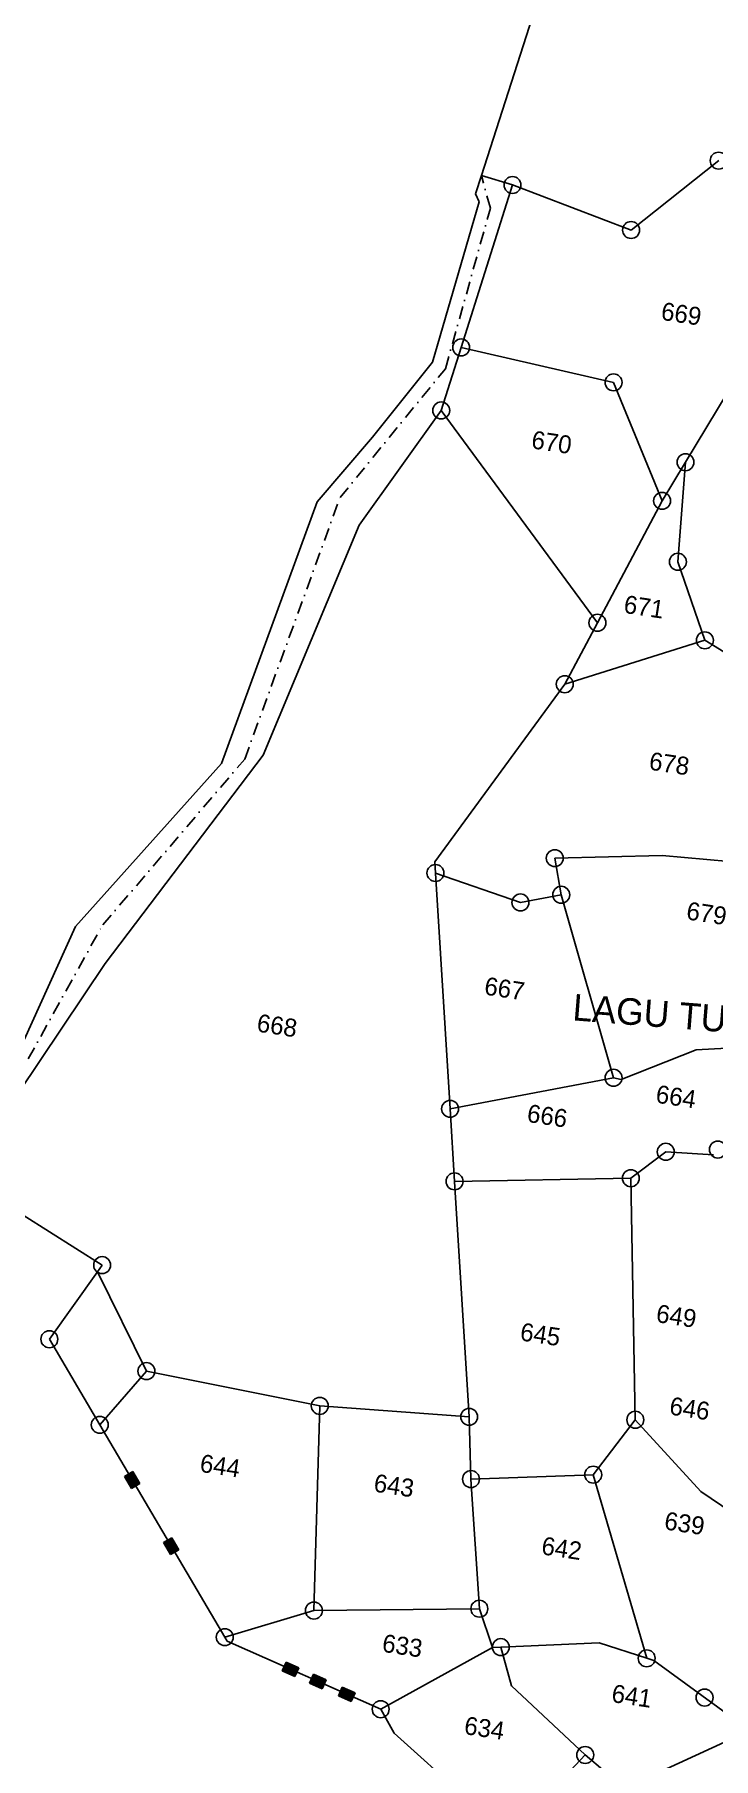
# Model space of a CAD drawing. Header units: metres. Extents: x 303309 to 305776, y 1941305 to 1944345.
# Drawn here: x 303918 to 304183, y 1941685 to 1942359 of the extents above; entities that cross this region are included whole.
import ezdxf

# ---------------------------------------------------------------- set-up
doc = ezdxf.new("R2010")
doc.units = ezdxf.units.M
doc.linetypes.add('DASHDOT', pattern=[1, 0.5, -0.25, 0, -0.25])
for name, color, linetype in [('OFF', 1, 'Continuous'), ('POLY_PARCEL', 6, 'Continuous'), ('POLY_WATER', 4, 'Continuous'), ('TEXT_MAPOUT', 7, 'Continuous'), ('TEXT_PARCEL', 7, 'Continuous'), ('V_BOUND_LINE', 7, 'Continuous'), ('V_BOUND_STREAM_LINE', 7, 'DASHDOT')]:
    doc.layers.add(name, color=color, linetype=linetype)
doc.styles.add('TEXT_MAP', font='')
doc.styles.get('TEXT_MAP').set_extended_font_data('Kruti Dev 050')

msp = doc.modelspace()

# ---------------------------------------------------------------- hatches: boundary and pattern name
for points in [[(303955.53, 1941790.73), (303958.76, 1941792.63), (303956.02, 1941797.3), (303952.79, 1941795.4)], [(303970.74, 1941764.9), (303973.97, 1941766.8), (303971.22, 1941771.47), (303967.99, 1941769.57)], [(304019.26, 1941717.26), (304020.77, 1941720.68), (304015.82, 1941722.88), (304014.3, 1941719.45)], [(304029.98, 1941712.5), (304031.5, 1941715.93), (304026.55, 1941718.13), (304025.03, 1941714.7)], [(304041.24, 1941707.52), (304042.76, 1941710.94), (304037.8, 1941713.14), (304036.29, 1941709.71)]]:
    msp.add_hatch(color=256).paths.add_polyline_path(points)

# ---------------------------------------------------------------- linework, layer by layer
for p, q in [((303952.79, 1941795.4), (303956.02, 1941797.3)), ((303956.02, 1941797.3), (303958.76, 1941792.63)), ((303955.53, 1941790.73), (303952.79, 1941795.4)), ((303958.76, 1941792.63), (303955.53, 1941790.73)), ((303967.99, 1941769.57), (303971.22, 1941771.47)), ((303971.22, 1941771.47), (303973.97, 1941766.8)), ((303970.74, 1941764.9), (303967.99, 1941769.57)), ((303973.97, 1941766.8), (303970.74, 1941764.9)), ((304014.3, 1941719.45), (304015.82, 1941722.88)), ((304019.26, 1941717.26), (304014.3, 1941719.45)), ((304015.82, 1941722.88), (304020.77, 1941720.68)), ((304020.77, 1941720.68), (304019.26, 1941717.26)), ((304025.03, 1941714.7), (304026.55, 1941718.13)), ((304026.55, 1941718.13), (304031.5, 1941715.93)), ((304029.98, 1941712.5), (304025.03, 1941714.7)), ((304031.5, 1941715.93), (304029.98, 1941712.5)), ((304036.29, 1941709.71), (304037.8, 1941713.14)), ((304041.24, 1941707.52), (304036.29, 1941709.71)), ((304037.8, 1941713.14), (304042.76, 1941710.94)), ((304042.76, 1941710.94), (304041.24, 1941707.52))]:
    msp.add_line(p, q)
for centre in [(304184.75, 1942309.45), (304104.25, 1942299.94), (304150.53, 1942282.35), (304084.2, 1942236.5), (304143.69, 1942222.84), (304076.41, 1942211.87), (304171.79, 1942191.63), (304162.67, 1942176.55), (304168.84, 1942152.75), (304137.4, 1942128.94), (304179.36, 1942122.06), (304124.64, 1942104.91), (304120.74, 1942036.96), (304074.17, 1942031.16), (304107.35, 1942019.67), (304123.26, 1942022.65), (304143.7, 1941951.17), (304079.88, 1941939.03), (304164.09, 1941922.25), (304184.42, 1941923.1), (304081.63, 1941910.7), (304150.45, 1941911.9), (303944.03, 1941877.97), (303923.42, 1941849), (303961.3, 1941836.58), (304028.98, 1941822.99), (303943.09, 1941815.57), (304087.33, 1941818.71), (304152.2, 1941817.56), (304088.04, 1941794.37), (304135.78, 1941796.11), (304026.73, 1941743), (304091.3, 1941743.75), (303991.9, 1941732.62), (304099.69, 1941728.75), (304156.64, 1941724.36), (304179.26, 1941709.03), (304052.78, 1941704.46), (304132.63, 1941686.6)]:
    msp.add_circle(centre, 3.31)
at = {"layer": 'OFF'}
msp.add_line((304104.25, 1942299.94), (304092.09, 1942303.59), dxfattribs=at)
at = {"layer": 'POLY_PARCEL'}
for p, q in [((304184.75, 1942309.45), (304150.53, 1942282.35)), ((304150.53, 1942282.35), (304104.25, 1942299.94)), ((304143.69, 1942222.84), (304084.2, 1942236.5)), ((304162.67, 1942176.55), (304143.69, 1942222.84)), ((304192.66, 1942226.14), (304171.79, 1942191.63)), ((304137.4, 1942128.94), (304076.41, 1942211.87)), ((304171.79, 1942191.63), (304162.67, 1942176.55)), ((304168.84, 1942152.75), (304171.79, 1942191.63)), ((304162.67, 1942176.55), (304137.4, 1942128.94)), ((304179.36, 1942122.06), (304168.84, 1942152.75)), ((304137.4, 1942128.94), (304124.64, 1942104.91)), ((304124.64, 1942104.91), (304179.36, 1942122.06)), ((304179.36, 1942122.06), (304213.43, 1942101.08)), ((304073.9, 1942035.58), (304124.64, 1942104.91)), ((304074.17, 1942031.16), (304073.9, 1942035.58)), ((304162.74, 1942038.01), (304120.74, 1942036.96)), ((304120.74, 1942036.96), (304123.26, 1942022.65)), ((304245.44, 1942030.48), (304162.74, 1942038.01)), ((304107.35, 1942019.67), (304074.17, 1942031.16)), ((304079.88, 1941939.03), (304074.17, 1942031.16)), ((304123.26, 1942022.65), (304107.35, 1942019.67)), ((304123.26, 1942022.65), (304143.7, 1941951.17)), ((304146.73, 1941950.53), (304176, 1941962.06)), ((304176, 1941962.06), (304199.42, 1941963.3)), ((304143.7, 1941951.17), (304079.88, 1941939.03)), ((304143.7, 1941951.17), (304146.73, 1941950.53)), ((304081.63, 1941910.7), (304079.88, 1941939.03)), ((304164.09, 1941922.25), (304150.45, 1941911.9)), ((304182.77, 1941921.09), (304164.09, 1941922.25)), ((304150.45, 1941911.9), (304081.63, 1941910.7)), ((304152.2, 1941817.56), (304150.45, 1941911.9)), ((304087.33, 1941818.71), (304081.63, 1941910.7)), ((303942.2, 1941875.4), (303961.3, 1941836.58)), ((303961.3, 1941836.58), (303943.09, 1941815.57)), ((303961.3, 1941836.58), (304028.98, 1941822.99)), ((304028.98, 1941822.99), (304026.73, 1941743)), ((304028.98, 1941822.99), (304087.33, 1941818.71)), ((304088.04, 1941794.37), (304087.33, 1941818.71)), ((304152.2, 1941817.56), (304135.78, 1941796.11)), ((304177.84, 1941789.5), (304152.2, 1941817.56)), ((304135.78, 1941796.11), (304088.04, 1941794.37)), ((304088.04, 1941794.37), (304091.3, 1941743.75)), ((304156.64, 1941724.36), (304135.78, 1941796.11)), ((304219.41, 1941761.21), (304177.84, 1941789.5)), ((304026.73, 1941743), (304091.3, 1941743.75)), ((304091.3, 1941743.75), (304096.4, 1941728.61)), ((304026.73, 1941743), (303991.9, 1941732.62)), ((304099.69, 1941728.75), (304138.14, 1941730.35)), ((304138.14, 1941730.35), (304156.64, 1941724.36)), ((304096.4, 1941728.61), (304052.78, 1941704.46)), ((304096.4, 1941728.61), (304099.69, 1941728.75)), ((304099.69, 1941728.75), (304103.89, 1941713.62)), ((304156.64, 1941724.36), (304159.44, 1941723.46)), ((304159.44, 1941723.46), (304196.94, 1941696.16)), ((304103.89, 1941713.62), (304132.63, 1941686.6)), ((304148.03, 1941673.59), (304196.94, 1941696.16)), ((304102.72, 1941655.02), (304132.63, 1941686.6)), ((304132.63, 1941686.6), (304148.03, 1941673.59))]:
    msp.add_line(p, q, dxfattribs=at)
at = {"layer": 'POLY_WATER'}
for p, q in [((304089.8, 1942296.47), (304092.09, 1942303.59)), ((304104.25, 1942299.94), (304084.2, 1942236.5)), ((304091.19, 1942293.4), (304089.8, 1942296.47)), ((304073.01, 1942230.68), (304091.19, 1942293.4)), ((304084.2, 1942236.5), (304076.41, 1942211.87)), ((304049.62, 1942201.47), (304073.01, 1942230.68)), ((304076.41, 1942211.87), (304044.43, 1942167)), ((304027.99, 1942176.19), (304049.62, 1942201.47)), ((303990.57, 1942073.89), (304027.99, 1942176.19)), ((304044.43, 1942167), (304006.86, 1942077.14)), ((303933.57, 1942010.29), (303990.57, 1942073.89)), ((304006.86, 1942077.14), (303945.18, 1941995.79)), ((303889.29, 1941912.51), (303933.57, 1942010.29)), ((303945.18, 1941995.79), (303889.29, 1941912.51))]:
    msp.add_line(p, q, dxfattribs=at)
at = {"layer": 'V_BOUND_LINE'}
for p, q in [((304092.09, 1942303.59), (304111.93, 1942365.31)), ((303889.29, 1941912.51), (303944.03, 1941877.97)), ((303944.03, 1941877.97), (303942.2, 1941875.4)), ((303942.2, 1941875.4), (303923.42, 1941849)), ((303923.42, 1941849), (303943.09, 1941815.57)), ((303943.09, 1941815.57), (303991.9, 1941732.62)), ((303991.9, 1941732.62), (303992.86, 1941731)), ((303992.86, 1941731), (304052.78, 1941704.46)), ((304052.78, 1941704.46), (304058.03, 1941695.07)), ((304058.03, 1941695.07), (304102.72, 1941655.02))]:
    msp.add_line(p, q, dxfattribs=at)
at = {"layer": 'V_BOUND_STREAM_LINE', "ltscale": 10}
for p, q in [((304095.61, 1942290.94), (304092.09, 1942303.59)), ((304078.07, 1942228.16), (304095.61, 1942290.94)), ((304036.92, 1942177.82), (304078.07, 1942228.16)), ((303999.7, 1942075.61), (304036.92, 1942177.82)), ((303944.24, 1942010.87), (303999.7, 1942075.61)), ((303915.13, 1941958.52), (303944.24, 1942010.87))]:
    msp.add_line(p, q, dxfattribs=at)

# ---------------------------------------------------------------- texts
at = {"layer": 'TEXT_MAPOUT'}
msp.add_text('LAGU TUKDA NO.3', height=10.3685, rotation=355.51371, dxfattribs=at).set_placement((304127.45, 1941973.63))
at = {"layer": 'TEXT_PARCEL', "style": 'TEXT_MAP'}
for s, p in [('669', (304161.93, 1942247.32)), ('670', (304111.3, 1942197.12)), ('671', (304147.36, 1942132.83)), ('678', (304157.24, 1942071.6)), ('679', (304171.81, 1942013.09)), ('667', (304092.92, 1941983.71)), ('668', (304004.1, 1941969.26)), ('664', (304159.86, 1941941.49)), ('666', (304109.59, 1941933.98)), ('649', (304159.99, 1941855.78)), ('645', (304106.9, 1941848.62)), ('646', (304165.2, 1941819.66)), ('644', (303981.86, 1941797.26)), ('643', (304049.74, 1941789.55)), ('639', (304163.19, 1941774.79)), ('642', (304115.23, 1941765.04)), ('633', (304053.02, 1941726.98)), ('641', (304142.6, 1941707.34)), ('634', (304085.06, 1941694.81))]:
    msp.add_text(s, height=7.008, rotation=351.44506, dxfattribs=at).set_placement(p)

doc.saveas('drawing.dxf')
